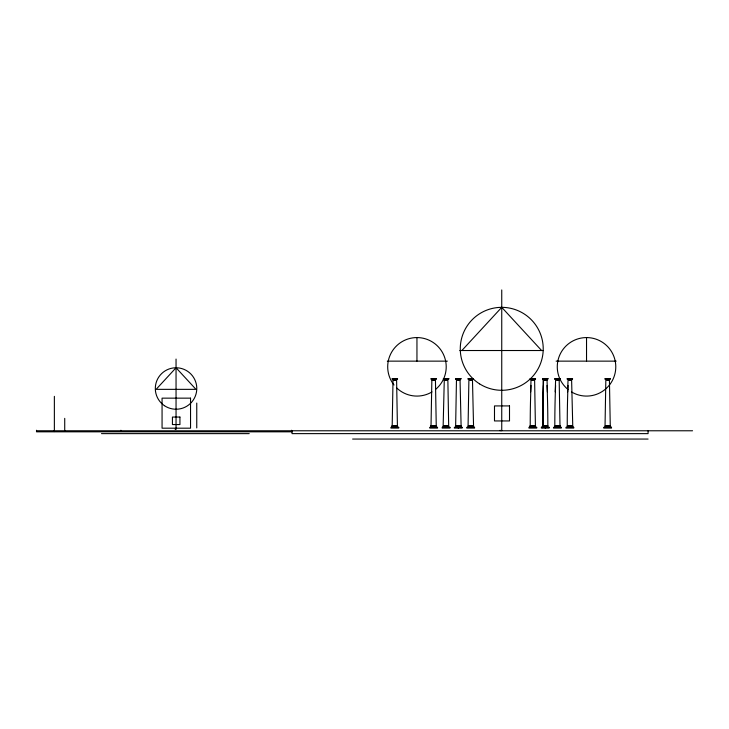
<?xml version="1.0" encoding="UTF-8"?>
<svg xmlns="http://www.w3.org/2000/svg" width="729" height="729" viewBox="0 0 729 729"><rect width="100%" height="100%" fill="white"/><g stroke="black" fill="none" stroke-linecap="round" stroke-linejoin="round"><path stroke-width="1.09" d="M392.193 425.618L393.013 380.292L396.603 380.292L397.405 425.608L391.883 425.982L397.66 426.265M431.03 425.618L431.85 380.292L435.45 380.292L436.243 425.608L430.721 425.982L436.498 426.265M542.613 427.668L543.57 378.479M444.271 380.292L443.15 426.073L448.927 426.265M530.648 391.865L531.004 380.292L534.603 380.292M555.234 391.865L555.589 380.292L559.189 380.292L559.99 425.608L560.528 426.884M567.663 391.865L568.019 380.292L571.618 380.292L572.757 426.073L566.989 426.265M456.072 379.381L460.209 379.836M468.501 379.381L472.638 379.836M555.234 379.381L559.371 379.836M605.462 379.381L609.599 379.836M461.366 426.884L461.129 426.283L455.397 426.265M572.948 426.884L572.712 426.283M610.756 426.884L610.255 425.618L605.043 425.608L605.826 380.292L609.426 380.292L610.255 425.618M473.777 426.921L473.558 426.283L467.827 426.265M567.663 379.381L571.8 379.836M461.111 426.237L460.054 380.292L456.454 380.292L455.652 425.608L460.828 425.608M473.558 426.283L472.483 380.292L468.884 380.292L468.082 425.608L473.258 425.608M461.876 350.521L501.743 307.337L541.611 350.521M391.965 426.265L391.71 426.921M430.803 426.265L430.547 426.921M443.232 426.265L442.977 426.921M535.66 426.265L529.974 426.265L529.701 426.921M548.08 426.265L542.394 426.265L542.13 426.921M534.621 380.292L535.405 425.608L530.229 425.608L529.965 426.265M547.825 425.608L542.658 425.608L542.394 426.265M459.799 350.521L543.424 350.521M387.309 361.137L447.369 361.137M556.109 361.137L616.178 361.137M392.849 379.836L396.786 379.836M431.686 379.836L435.623 379.836M444.116 379.836L448.262 379.408M530.849 379.836L534.995 379.408M543.269 379.836L547.424 379.408M444.289 380.292L447.87 380.292L448.672 425.608L443.496 425.608M543.451 380.292L547.032 380.292M559.99 425.608L554.815 425.608A1031.945 1031.945 0 0 1 555.589 385.422M572.411 425.608L567.244 425.608A1031.945 1031.945 0 0 1 568.019 385.422M554.559 426.265L560.246 426.265M604.788 426.265L610.474 426.265M36.505 430.775L692.55 430.775M292.037 431.814L36.505 431.814L36.505 430.256M101.486 433.627L249.218 433.627M352.617 439.058L648.081 439.058M547.051 380.292L547.406 391.865M648.081 430.775L648.081 433.627L292.037 433.627L292.037 430.775M610.929 427.34L604.332 427.34M609.936 379.089L605.325 379.089M586.535 337.573L586.535 361.137M573.131 427.34L566.524 427.34M572.137 379.089L567.526 379.089M560.701 427.34L554.104 427.34M559.708 379.089L555.097 379.089M548.545 427.34L541.939 427.34M547.543 379.089L542.932 379.089M545.237 427.34L545.237 428.078M543.169 378.469L543.169 426.556M536.116 427.34L529.509 427.34M535.113 379.089L530.512 379.089M501.743 289.942L501.743 430.775M500.185 430.256L500.185 430.775M473.968 427.34L467.371 427.34M472.975 379.089L468.364 379.089M461.548 427.34L454.942 427.34M460.546 379.089L455.944 379.089M458.24 427.34L458.24 428.078M449.383 427.34L442.785 427.34M448.39 379.089L443.779 379.089M436.953 427.34L430.356 427.34M435.96 379.089L431.349 379.089M416.952 337.573L416.952 361.137M398.116 427.34L391.519 427.34M397.123 379.089L392.512 379.089M291.518 430.256L291.518 430.775M196.757 403.073L196.757 427.932M176.044 359.06L176.044 429.481M175.27 428.962L175.27 429.481M120.905 430.256L120.905 430.775M64.726 418.355L64.726 430.775M54.365 396.348L54.365 431.559M54.11 431.039L54.11 431.559M542.649 425.608A1031.945 1031.945 0 0 1 543.433 385.422M547.051 385.422A1031.945 1031.945 0 0 1 547.834 425.608M568.019 389.486A29.251 29.251 0 0 1 574.862 340.006A29.251 29.251 0 0 1 615.723 368.737A29.251 29.251 0 0 1 571.472 391.91M394.015 384.985A29.251 29.251 0 0 1 398.681 343.979A29.251 29.251 0 0 1 439.705 348.435A29.251 29.251 0 0 1 435.468 389.486M432.015 391.91A29.251 29.251 0 0 1 396.858 388.092M530.22 425.608A1031.945 1031.945 0 0 1 531.004 385.422M176.044 367.762L156.115 389.35L195.983 389.35L176.044 367.762M397.524 378.57L392.111 378.57L392.111 379.089L397.524 379.089L397.524 378.57M436.361 378.57L430.948 378.57L430.948 379.089L436.361 379.089L436.361 378.57M448.791 378.57L443.378 378.57L443.378 379.089L448.791 379.089L448.791 378.57M460.956 378.57L455.534 378.57L455.534 379.089L460.956 379.089L460.956 378.57M473.376 378.57L467.963 378.57L467.963 379.089L473.376 379.089L473.376 378.57M535.523 378.57L530.101 378.57L530.101 379.089L535.523 379.089L535.523 378.57M547.953 378.57L542.531 378.57L542.531 379.089L547.953 379.089L547.953 378.57M560.109 378.57L554.696 378.57L554.696 379.089L560.109 379.089L560.109 378.57M572.538 378.57L567.116 378.57L567.116 379.089L572.538 379.089L572.538 378.57M610.337 378.57L604.924 378.57L604.924 379.089L610.337 379.089L610.337 378.57M190.542 398.152L162.066 398.152L162.066 428.187L190.542 428.187L190.542 398.152M509.507 405.925L494.49 405.925L494.49 420.943L509.507 420.943L509.507 405.925M179.935 417.052L172.427 417.052L172.427 424.56L179.935 424.56L179.935 417.052M398.699 427.34L390.935 427.34L390.935 428.078L398.699 428.078L398.699 427.34M437.537 427.34L429.773 427.34L429.773 428.078L437.537 428.078L437.537 427.34M449.966 427.34L442.202 427.34L442.202 428.078L449.966 428.078L449.966 427.34M462.122 427.34L454.367 427.34L454.367 428.078L462.122 428.078L462.122 427.34M474.552 427.34L466.788 427.34L466.788 428.078L474.552 428.078L474.552 427.34M536.69 427.34L528.935 427.34L528.935 428.078L536.69 428.078L536.69 427.34M549.119 427.34L541.365 427.34L541.365 428.078L549.119 428.078L549.119 427.34M561.284 427.34L553.521 427.34L553.521 428.078L561.284 428.078L561.284 427.34M573.705 427.34L565.95 427.34L565.95 428.078L573.705 428.078L573.705 427.34M611.513 427.34L603.749 427.34L603.749 428.078L611.513 428.078L611.513 427.34M164.426 405.679A20.74 20.74 0 0 0 196.73 389.979A20.74 20.74 0 0 0 166.987 369.849A20.74 20.74 0 0 0 164.426 405.679M479.545 383.855A41.48 41.48 0 0 0 543.187 350.521A41.48 41.48 0 0 0 482.498 312.076A41.48 41.48 0 0 0 479.545 383.855"/></g></svg>
